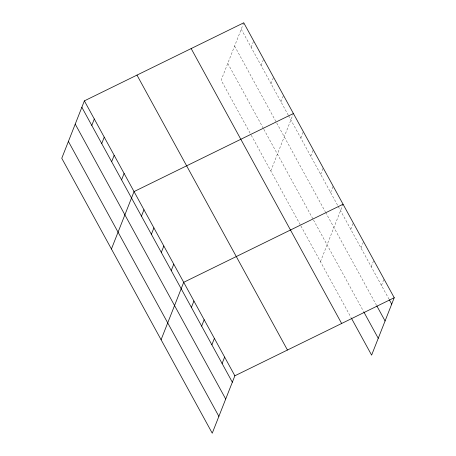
<?xml version="1.0" encoding="UTF-8"?>
<svg xmlns="http://www.w3.org/2000/svg" width="456" height="456" viewBox="0 0 456 456"><rect width="100%" height="100%" fill="white"/><g stroke="black" fill="none" stroke-linecap="round" stroke-linejoin="round"><path stroke-width="0.34" stroke-dasharray="2.28 1.71" d="M243.755 22.8L221.137 80.21L250.931 134.645M251.159 47.361L253.684 40.943M261.089 65.504L263.619 59.092M271.024 83.647L273.549 77.235M280.953 101.791L283.478 95.378M270.796 170.937L293.157 114.165M300.817 138.082L303.343 131.67M310.747 156.226L313.272 149.813M320.682 174.374L323.207 167.956M330.611 192.517L333.137 186.105M320.454 261.659L343.072 204.248M350.778 229.357L353.303 222.944M361.01 248.053L363.535 241.64M371.241 266.749L373.766 260.33M381.472 285.439L383.998 279.026M241.23 29.212L288.238 115.1M288.568 115.704L337.896 205.821M338.227 206.425L388.979 299.147M234.595 46.045L325.305 211.766M325.635 212.371L376.548 305.383M227.766 63.384L263.522 128.706M263.853 129.31L313.181 219.427M313.511 220.031L363.58 311.511M251.262 135.25L300.589 225.372M300.92 225.976L351.154 317.741"/><path stroke-width="0.68" d="M84.383 100.867L61.771 158.278L212.245 433.2L234.863 375.79L394.229 297.722L243.755 22.8L84.383 100.867L234.863 375.79M91.787 125.428L94.312 119.01M101.722 143.572L104.247 137.159M111.652 161.715L114.177 155.302M121.581 179.858L124.112 173.445M111.424 249.004L134.041 191.588L293.413 113.521M141.445 216.15L143.971 209.737M151.381 234.293L153.906 227.88M161.31 252.442L163.835 246.023M171.239 270.585L173.77 264.172M161.082 339.726L183.7 282.315L343.072 204.248M191.406 307.424L193.931 301.011M201.637 326.12L204.163 319.707M211.869 344.81L214.394 338.398M222.1 363.506L224.631 357.094M394.229 297.722L371.617 355.133L351.49 318.368M389.316 299.774L391.704 304.135M376.89 306.01L385.075 320.967M363.922 312.132L378.246 338.306M191.161 48.564L341.641 323.481M136.977 75.103L287.451 350.026M81.858 107.28L232.338 382.202M75.229 124.112L225.709 399.034M68.4 141.451L218.874 416.368"/></g></svg>
